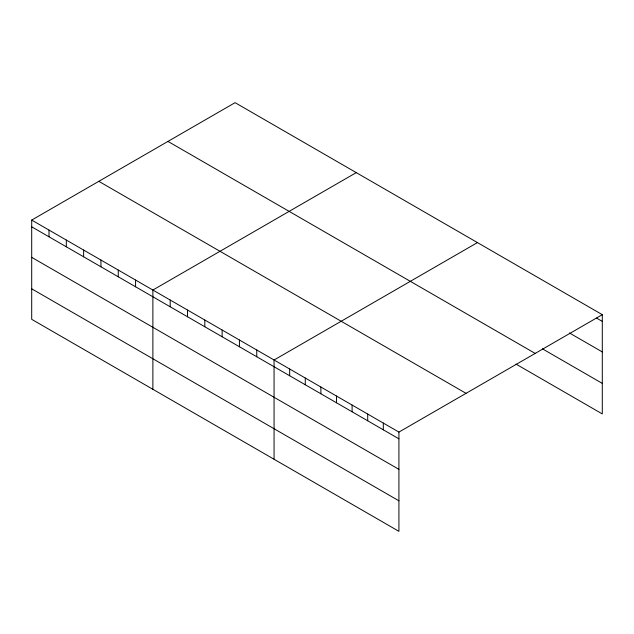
<?xml version="1.0" encoding="UTF-8"?>
<svg xmlns="http://www.w3.org/2000/svg" width="634" height="634" viewBox="0 0 634 634"><rect width="100%" height="100%" fill="white"/><g stroke="black" fill="none" stroke-linecap="round" stroke-linejoin="round"><path stroke-width="0.95" d="M516.052 364.13L602.3 413.923L602.3 314.67L235.079 102.66L31.7 220.077L31.7 319.33L398.921 531.34L398.921 432.087L31.7 220.077M356.26 172.622L152.881 290.039L152.881 389.292M477.442 242.584L274.062 360.009L274.062 459.262M398.921 432.087L602.3 314.67M596.546 318.086L602.3 321.406M569.443 332.969L602.3 351.933M542.339 348.771L602.3 383.396M167.962 141.406L535.183 353.415M98.817 181.332L466.038 393.342M31.7 226.813L398.921 438.823M31.7 257.341L398.921 469.358M31.7 288.803L398.921 500.812M383.316 423.076L383.316 429.812M367.704 414.065L367.704 420.802M352.1 405.055L352.1 411.791M336.495 396.044L336.495 402.78M320.883 387.033L320.883 393.777M305.279 378.03L305.279 384.767M289.675 369.02L289.675 375.756M256.754 350.008L256.754 356.744M239.438 340.014L239.438 346.75M222.13 330.021L222.13 336.757M204.822 320.027L204.822 326.764M187.505 310.034L187.505 316.77M170.197 300.033L170.197 306.769M135.573 280.046L135.573 286.782M118.257 270.052L118.257 276.789M100.949 260.059L100.949 266.795M83.633 250.065L83.633 256.802M66.324 240.064L66.324 246.8M49.008 230.071L49.008 236.807"/></g></svg>
